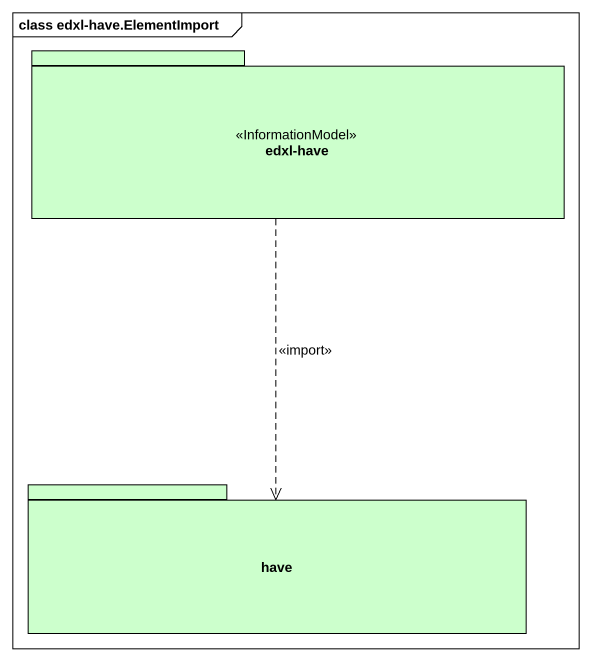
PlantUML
@startuml
mainframe class edxl-have.ElementImport
package "edxl-have" as edxl_have <<InformationModel>> #CCFFCC {
}
package have #CCFFCC {
}
edxl_have ..> have : <<import>>
@enduml
